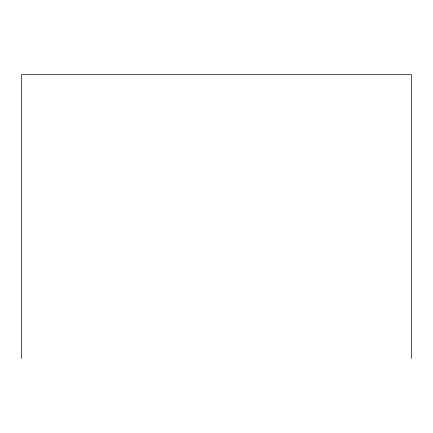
<?xml version="1.0" encoding="UTF-8"?>
<svg xmlns="http://www.w3.org/2000/svg" width="433" height="433" viewBox="0 0 433 433"><rect width="100%" height="100%" fill="white"/><g stroke="black" fill="none" stroke-linecap="round" stroke-linejoin="round"><path stroke-width="0.65" d="M411.35 358.448L411.35 74.552L21.65 74.552L21.65 358.448"/></g></svg>
